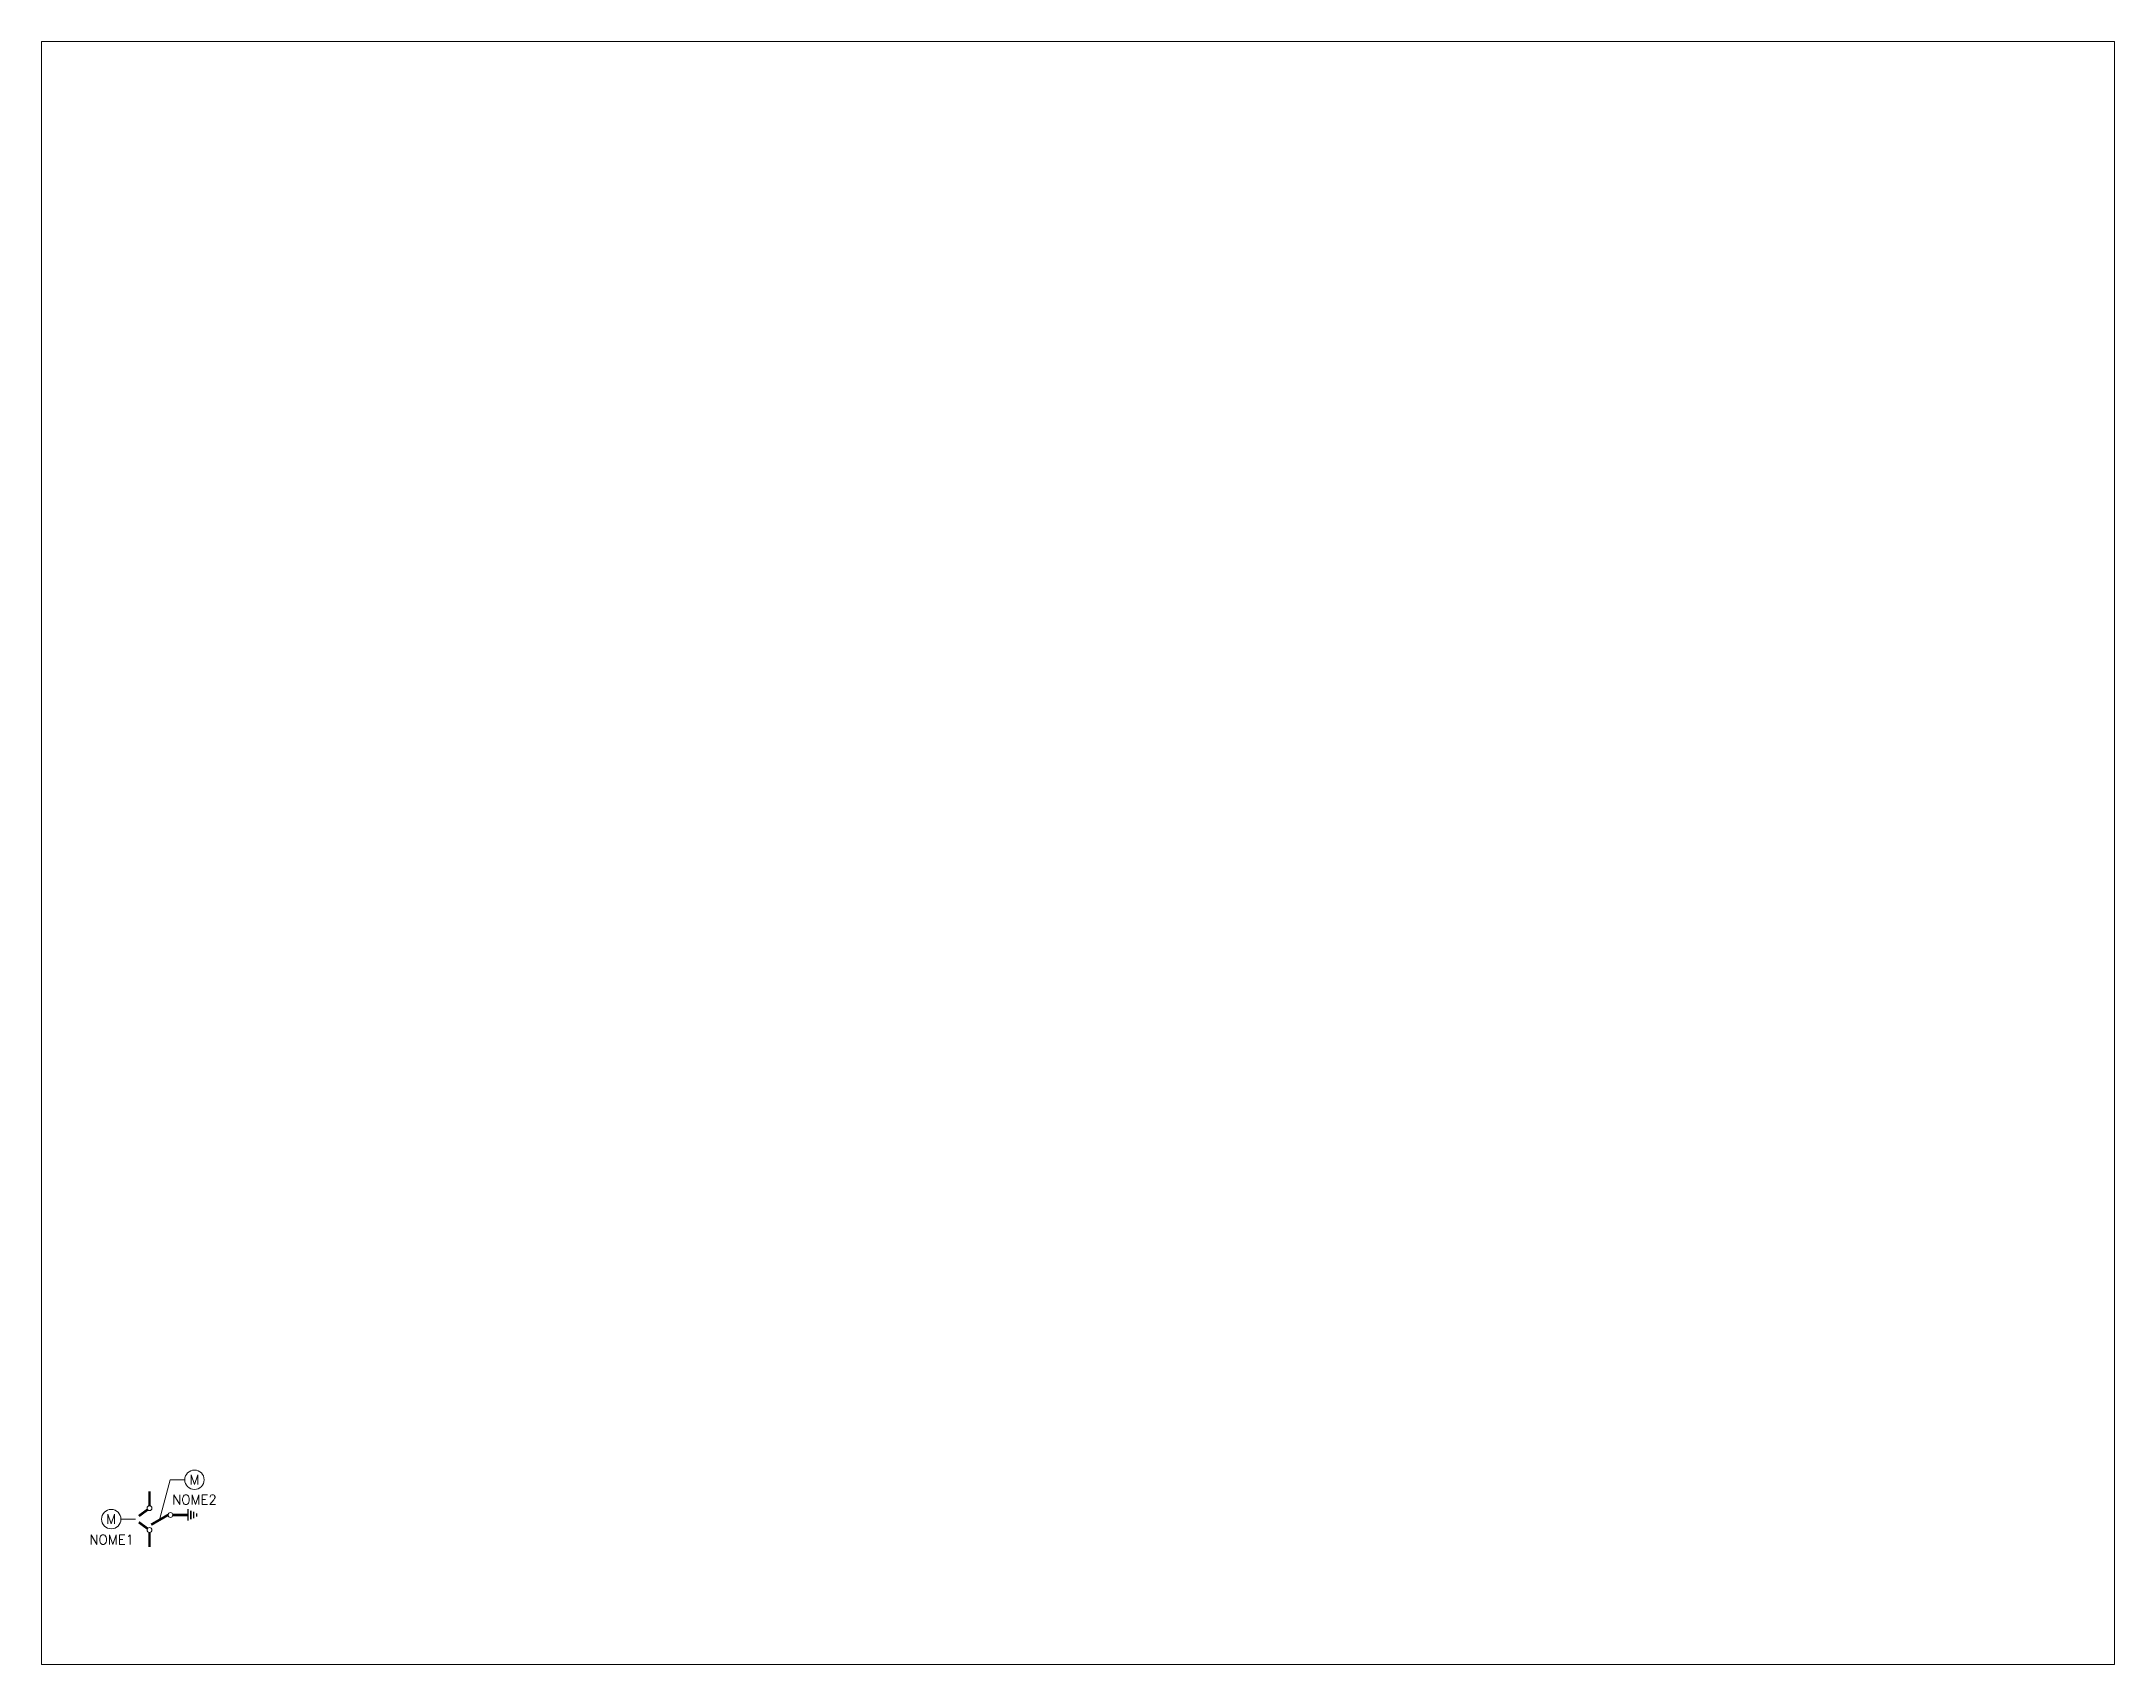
# Paper-space layout 'Layout1' of a CAD drawing. Extents: x 1.03 to 9.28, y 0.81 to 7.27.
# The model-space entities are those that its viewports show. They can reach past a viewport. Long polylines and large blocks are cut down to what shows.
import ezdxf
from ezdxf.enums import TextEntityAlignment as Align

# ---------------------------------------------------------------- set-up
doc = ezdxf.new("R2010")
doc.units = 0
doc.header["$LTSCALE"] = 10
doc.header["$MEASUREMENT"] = 0
doc.linetypes.add('DASHED', pattern=[0.75, 0.5, -0.25])
doc.layers.get('0').update_dxf_attribs({"linetype": 'CONTINUOUS'})
doc.styles.add('ROMANS', font='romans', dxfattribs={"height": 0.2})

msp = doc.modelspace()

# ---------------------------------------------------------------- linework, layer by layer
at = {"linetype": 'DASHED', "lineweight": 5, "ltscale": 0.25}
msp.add_line((22.9, 19.28), (20.71, 11.02), dxfattribs=at)
at = {"color": 5, "const_width": 0.5}
for points in [[(18.64, 13.92), (18.64, 16.92)], [(18.64, 8.43), (18.64, 5.43)]]:
    msp.add_lwpolyline(points, dxfattribs=at)
at = {"linetype": 'DASHED', "lineweight": 5, "ltscale": 0.25}
for points in [[(22.9, 19.28), (25.9, 19.28)], [(12.74, 11.16), (15.74, 11.16)]]:
    msp.add_lwpolyline(points, dxfattribs=at)
at = {"color": 5, "linetype": 'Continuous', "const_width": 0.5}
for points in [[(16.43, 11.8), (18.24, 13.13)], [(16.43, 10.52), (18.24, 9.19)]]:
    msp.add_lwpolyline(points, dxfattribs=at)
at = {"color": 5, "linetype": 'Continuous', "lineweight": 5}
for points, const_width in [([(26.55, 10.82), (26.55, 13.22)], 0.3), ([(27.15, 11.12), (27.15, 12.93)], 0.3), ([(27.75, 11.3), (27.75, 12.71)], 0.3), ([(18.98, 10.02), (22.44, 12.02)], 0.5), ([(23.44, 12.02), (26.55, 12.02)], 0.5), ([(28.35, 11.66), (28.35, 12.35)], 0.3)]:
    msp.add_lwpolyline(points, dxfattribs=dict(at, const_width=const_width))
at = {"linetype": 'Continuous', "lineweight": 5}
for centre in [(27.9, 19.28), (10.74, 11.16)]:
    msp.add_circle(centre, 2, dxfattribs=at)
at = {"color": 7, "linetype": 'Continuous', "lineweight": 5}
for centre in [(18.64, 13.42), (18.64, 8.93), (22.94, 12.02)]:
    msp.add_circle(centre, 0.5, dxfattribs=at)

# ---------------------------------------------------------------- texts
at = {"linetype": 'Continuous', "lineweight": 5, "style": 'ROMANS'}
for p in [(27.9, 19.28), (10.74, 11.16)]:
    msp.add_text('M', height=2, dxfattribs=at).set_placement(p, align=Align.MIDDLE_CENTER)
at = {"lineweight": 5, "style": 'ROMANS', "flags": 4}
for tag, text, p in [('NOME2', 'NOME2', (27.9, 15.17)), ('NOME1', 'NOME1', (10.83, 6.95))]:
    msp.add_attdef(tag, text=text, height=2, dxfattribs=at).set_placement(p, align=Align.MIDDLE_CENTER)

psp = doc.layouts.get("Layout1")

# ---------------------------------------------------------------- viewports
at = {"layer": '0', "view_target_point": (-23.7891, -51.5)}
psp.add_viewport(center=(5.1562, 4.0382), size=(8.25, 6.461111), view_center_point=(233.7877, 200), view_height=334.634538, dxfattribs=at)

doc.saveas('drawing.dxf')
